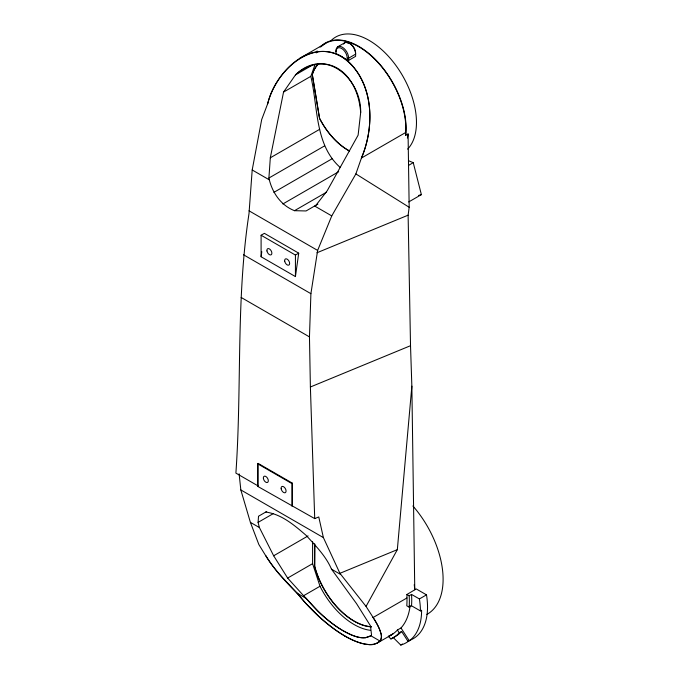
<?xml version="1.0" encoding="UTF-8"?>
<svg xmlns="http://www.w3.org/2000/svg" width="679" height="679" viewBox="0 0 679 679"><rect width="100%" height="100%" fill="white"/><g stroke="black" fill="none" stroke-linecap="round" stroke-linejoin="round"><path stroke-width="1.02" d="M314.716 518.612L310.388 386.996L309.463 336.894L310.906 293.684L317.636 250.424L331.759 215.905L355.872 173.917L361.423 158.046C375.512 125.191 373.976 78.119 341.554 56.654C308.071 37.871 275.275 73.459 267.619 103.887L261.695 119.546L252.198 169.971L249.006 213.562C235.902 299.397 241.936 386.707 235.893 473.11L258.139 485.952L258.139 463.401L257.553 463.74L257.553 486.291L314.716 518.612L318.765 516.948L323.391 537.598L339.916 573.322L366.049 606.415L374.171 619.104A96.639 23.069 40 0 1 380.579 632.302C384.62 640.586 375.071 646.23 367.729 644.456A73.213 27.143 46.4 0 1 344.924 636.011A73.213 27.143 46.4 0 1 318.188 615.845L305.788 603.368L297.113 593.2A93.43 22.305 40 0 1 265.676 555.447M317.874 204.141L306.068 210.957L294.491 210.685C280.665 205.296 271.931 192.182 268.909 178.034L270.31 157.808L283.542 92.089L295.492 74.868C324.91 46.113 361.423 78.416 360.676 112.502L358.122 135.146L327.244 190.68L315.998 205.219M304.888 597.147L287.641 578.067L273.662 555.778L259.395 527.549L258.088 522.389L258.521 516.227L266.745 511.474M366.049 606.415L397.334 549.65L411.856 386.173L410.523 345.704L408.121 215.175L409.174 207.265L408.071 133.941L405.702 135.308A66.966 38.661 60 0 0 376.03 60.117A66.966 38.661 60 0 0 320.106 47.165M261.101 256.764L261.101 235.24L264.386 233.347L298.718 253.165L295.433 276.582L261.101 256.764L261.814 251.671M267.619 103.887L267.832 103.166M267.95 102.809C276.022 68.885 317.713 32.482 349.693 62.748C373.891 87.608 374.358 127.482 361.423 158.046L405.669 132.507A66.542 38.423 60 0 0 375.436 59.871A66.542 38.423 60 0 0 321.125 46.707M340.23 167.484C314.632 144.737 318.086 106.807 310.821 76.345L315.183 64.242M371.09 635.578L371.549 635.086L370.505 625.902L356.526 603.614L331.496 569.172C325.869 556.025 315.616 545.823 306.161 535.391C294.406 525.274 281.632 514.215 265.744 512.059M371.006 635.663C361.601 641.137 350.449 634.661 342.029 630.104C328.11 621.709 316.287 610.285 305.771 597.995M299.855 58.241L325.767 43.269M337.828 46.758L344.813 42.726M312.781 64.887L295.492 74.868C304.676 66.364 318.095 61.373 330.444 65.192A49.075 38.321 -87.9 0 1 337.361 68.189A49.219 38.431 -87.9 0 1 345.687 74.8C355.21 84.926 359.632 98.862 360.676 112.502M312.272 74.622L312.332 74.588A52.733 30.445 60 0 1 319.071 63.444A52.733 30.445 60 0 0 312.272 74.622L319.554 118.418A52.733 30.445 60 0 0 349.524 151.052M283.542 92.089L310.821 76.345M348.641 60.372L348.641 58.165A8.954 5.169 60 0 0 342.309 47.199A8.954 5.169 60 0 0 335.978 50.857L335.978 53.777A66.542 38.423 60 0 1 347.224 60.261L348.641 60.372L355.626 56.34L355.626 53.106A7.698 4.447 60 0 0 352.774 45.934A7.698 4.447 60 0 0 347.198 42.981M319.554 118.418L312.332 74.588M270.31 157.808L319.639 129.324M268.909 178.034L324.562 145.9M273.883 192.369L332.014 158.81M282.854 203.972L338.634 171.762M294.491 210.685L326.497 192.208M408.724 165.286L413.248 162.671L421.379 194.627L408.707 201.943M261.101 235.24L295.433 255.066L298.718 253.165M257.553 486.291L258.139 485.952M257.553 463.74L291.877 483.558L292.471 483.219L292.471 505.77M258.088 522.389L273.501 513.485M273.662 555.778L308.071 535.909M287.641 578.067L312.595 563.655L312.595 541.672M371.345 626.853A59.429 34.315 60 0 1 314.657 566.872L314.835 544.651M303.479 595.789L319.996 586.257A62.247 35.945 60 0 0 370.59 630.324M410.133 605.583A76.175 43.982 60 0 1 400.983 627.965L397.427 630.01A76.175 43.982 60 0 1 388.38 636.435L390.909 638.956L393.277 637.589L400.754 645.05A69.241 39.976 60 0 0 408.104 641.494L409.293 640.806A69.241 39.976 60 0 0 421.608 610.243L420.428 610.93A69.241 39.976 60 0 0 419.393 598.954L411.525 594.414A79.519 45.909 60 0 1 411.516 605.787L409.148 607.153L406.772 605.778A76.175 43.982 60 0 0 406.967 597.961L406.916 594.481L416.252 588.939L426.497 594.855A69.241 39.976 60 0 1 407.858 640.951M409.148 607.153A79.519 45.909 60 0 0 409.157 595.78L411.525 594.414M373.136 617.491L406.967 597.961M419.393 598.954L426.497 594.855M388.38 636.435L393.548 633.448M377.465 642.954L391.681 634.755M390.909 638.956A79.519 45.909 60 0 0 399.252 632.828L401.62 631.462L408.104 641.494M400.754 645.05L402.537 644.023M316.923 252.775L408.121 215.175M310.388 386.996L410.523 345.704M339.916 573.322L397.334 549.65M418.587 195.45L421.379 194.627M365.718 637.657L370.861 635.773L380.053 641.086M335.978 51.672A7.953 4.592 60 0 1 341.596 48.43A7.953 4.592 60 0 1 347.224 58.165L348.641 58.165L355.626 54.133A8.954 5.169 60 0 0 350.67 44.135A8.954 5.169 60 0 0 343.557 44.067M408.537 160.719L413.248 162.671M252.198 169.971L269.334 179.859M314.623 206.017L331.759 215.905M249.015 210.804L317.636 250.424M243.506 254.769L310.906 293.684M241.147 297.444L309.463 336.894M258.139 463.401L292.471 483.219M239.11 473.798L240.833 489.932L323.391 537.598M406.916 594.481L409.157 595.78M411.516 605.787L420.428 610.93M240.833 489.932L250.39 522.355L259.395 527.549M331.496 569.172L340.502 574.375M355.872 173.917L409.174 207.265M305.771 597.995L304.879 597.147M400.983 627.965L409.293 640.806M397.427 630.01L399.252 632.828M266.448 556.907L258.843 544.516L250.39 522.355M312.595 563.655L319.996 586.257M411.856 386.173L414.767 589.788A76.175 43.982 60 0 0 414.224 584.644M405.669 132.507L405.702 135.308M347.224 58.165L347.224 60.261M314.657 543.701L314.657 566.872M295.433 255.066L295.433 276.582M291.877 483.558L291.877 506.11M331.293 40.35A66.966 38.661 60 0 1 397.139 67.17A66.966 38.661 60 0 1 407.629 149.125M408.071 133.941A66.966 38.661 60 0 1 407.392 138.049M316.091 52.724A66.966 38.661 60 0 1 317.127 50.967M412.891 505.982A76.175 43.982 60 0 1 426.887 614.419M372.958 617.389A93.43 22.305 40 0 1 380.206 641.205M379.917 640.942A74.996 27.797 46.4 0 1 344.966 636.13M344.957 636.121A74.996 27.771 46.4 0 1 297.224 593.183M365.76 637.708A60.083 22.271 46.4 0 1 317.865 611.092L306.305 598.505L297.113 593.2L278.738 573.509A96.639 23.069 40 0 1 266.457 556.916M316.482 52.801A66.542 38.423 60 0 1 317.22 51.545M371.523 626.751A59.429 34.315 60 0 1 314.835 566.77M349.583 151.018A52.733 30.445 60 0 1 319.614 118.384M401.62 631.462A79.519 45.909 60 0 1 393.277 637.589M281.157 488.787A3.514 2.029 60 0 0 285.248 492.691A3.514 2.029 60 0 0 284.365 487.318A3.514 2.029 60 0 0 281.157 488.787M263.401 478.534A3.514 2.029 60 0 0 267.492 482.446A3.514 2.029 60 0 0 266.609 477.065A3.514 2.029 60 0 0 263.401 478.534M284.713 261.194A3.514 2.029 60 0 0 288.804 265.107A3.514 2.029 60 0 0 287.921 259.726A3.514 2.029 60 0 0 284.713 261.194M266.957 250.941A3.514 2.029 60 0 0 271.048 254.854A3.514 2.029 60 0 0 270.157 249.473A3.514 2.029 60 0 0 266.957 250.941"/></g></svg>
